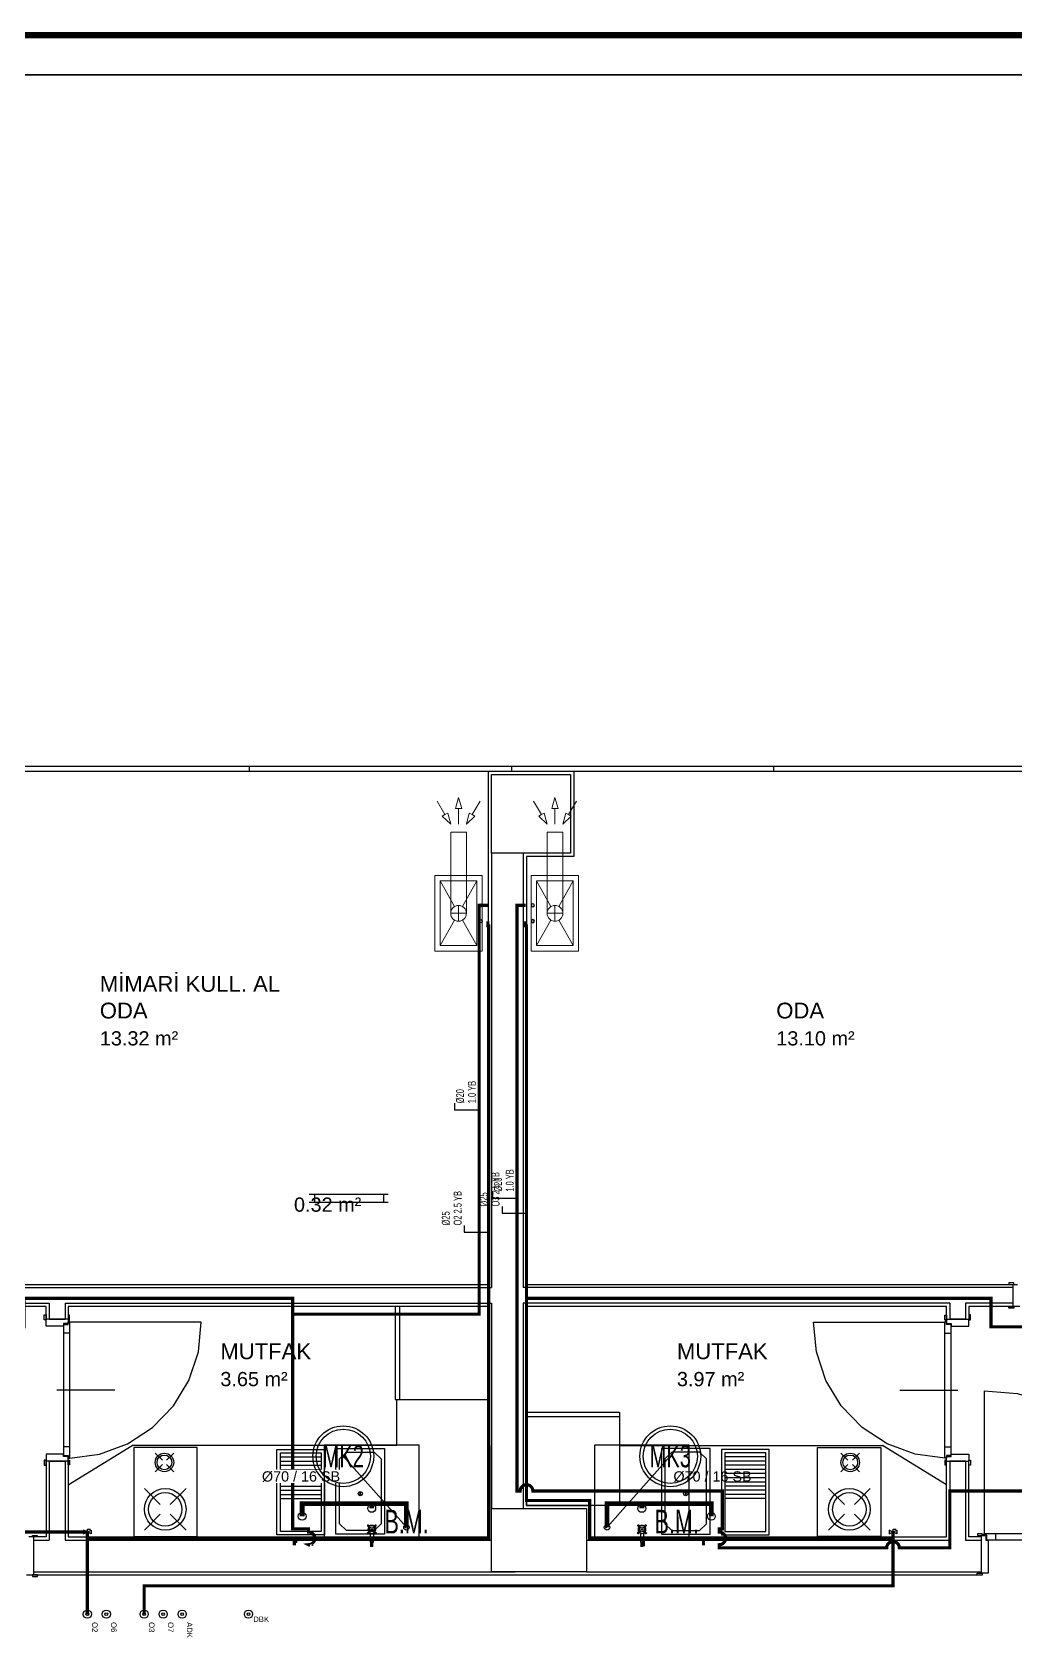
# Model space of a CAD drawing. Header units: centimetres. Extents: x -3952 to 26292, y -15092 to -10712.
# Drawn here: x 9225 to 9847, y -11965 to -10948 of the extents above; entities that cross this region are included whole.
import ezdxf
from ezdxf.enums import TextEntityAlignment as Align

# ---------------------------------------------------------------- set-up
doc = ezdxf.new("R2010")
doc.units = ezdxf.units.CM
for name, pattern in [('BASMA HATTI', [31, 25, -6]), ('DASHED', [18, 12, -6]), ('PIS', [38, 30, -8])]:
    doc.linetypes.add(name, pattern=pattern)
for name, color, linetype in [('MD-YUK-BIRIMI', 7, 'Continuous'), ('MIMARI', 8, 'Continuous'), ('MIMARI-KOLON', 8, 'Continuous'), ('MIMARI-TEFRIS', 9, 'Continuous'), ('MIMARI-YAZI', 8, 'Continuous'), ('MTY-PAFTA', 7, 'Continuous'), ('MTY-PIS-SU-BORUSU', 6, 'PIS'), ('MTY-PISSU-CAP', 211, 'Continuous'), ('MTY-PISSU-KOLON', 211, 'DASHED'), ('MTY-PISSU-KOLONNO', 211, 'Continuous'), ('MTY-SICAKSU-BORU', 1, 'BASMA HATTI'), ('MTY-SOGUKSU-BORU', 5, 'Continuous'), ('MTY-TEFRIS', 15, 'Continuous'), ('MTY-TEMIZSU-CAP', 101, 'Continuous'), ('MTY-VANA', 1, 'Continuous'), ('MTY-YUK-BIRIMI', 7, 'Continuous')]:
    doc.layers.add(name, color=color, linetype=linetype)
doc.layers.add('ROTAS-PAFTA-SINIRI', color=8, linetype='Continuous', plot=False)
doc.styles.add('ANOTATIVO', font='arial.ttf')
doc.styles.add('MTY_CAP', font='wturkce.SHX', dxfattribs={"width": 0.65, "height": 20})
doc.styles.add('MTYCAPLT', font='arial.ttf', dxfattribs={"width": 0.65, "height": 1})
doc.styles.add('ROTAS', font='arial.ttf')

# ---------------------------------------------------------------- blocks, each defined once
blk = doc.blocks.new('ROTAS_PAFTA')
blk.add_lwpolyline([(0, 0), (1, 0), (1, 1), (0, 1)], close=True)
blk = doc.blocks.new('EVIYE1')
at = {"layer": 'MTY-TEFRIS', "color": 6}
blk.add_circle((0, 15), 2.5, dxfattribs=at)
at = {"layer": 'MTY-TEFRIS', "color": 3, "ltscale": 10}
blk.add_circle((-5, 1), 1, dxfattribs=at)
at = {"layer": 'MTY-TEFRIS', "color": 1, "ltscale": 10}
blk.add_circle((5, 1), 1, dxfattribs=at)
at = {"layer": 'MD-YUK-BIRIMI', "color": 6, "style": 'MTYCAPLT', "width": 0.65}
for tag, p in [('PSCP_001', (-1.3, 17)), ('PS_001', (-0.6, 14.5))]:
    blk.add_attdef(tag, p, '', height=1, dxfattribs=at)
at = {"layer": 'MD-YUK-BIRIMI', "color": 3, "style": 'MTYCAPLT', "width": 0.65}
for tag, p in [('SOCP_001', (-6.3, -0.5)), ('SO_001', (-5.7, 0.5))]:
    blk.add_attdef(tag, p, '', height=1, dxfattribs=at)
at = {"layer": 'MD-YUK-BIRIMI', "color": 1, "style": 'MTYCAPLT', "width": 0.65}
for tag, p in [('SCCP_001', (3.7, -0.5)), ('SC_001', (4.4, 0.5))]:
    blk.add_attdef(tag, p, '', height=1, dxfattribs=at)
blk = doc.blocks.new('BULASIK MAKINASI1')
at = {"layer": 'MTY-TEFRIS'}
for p, q in [((-0.9, 0), (-0.9, -1.5)), ((-0.9, -1.5), (1.1, -1.5)), ((1.1, -1.5), (1.1, 0))]:
    blk.add_line(p, q, dxfattribs=at)
at = {"layer": 'MTY-TEFRIS', "color": 15}
blk.add_lwpolyline([(-30, 0), (30, 0), (30, 60), (-30, 60)], close=True, dxfattribs=at)
at = {"layer": 'MTY-TEFRIS'}
for points in [[(-1.8, 8.2, 0.414214), (-1.4, 8.2), (-1.3, 8.2, 0.414214), (-1.3, 8.7), (-2.1, 9.4, 0.414214), (-2.5, 9.4), (-2.6, 9.3, 0.414214), (-2.6, 8.9)], [(-1.8, 5.3, -0.414214), (-1.4, 5.3), (-1.3, 5.2, -0.414214), (-1.3, 4.8), (-2.1, 4, -0.414214), (-2.5, 4), (-2.6, 4.1, -0.414214), (-2.6, 4.6)], [(1.5, 8.7, 0.414214), (1.5, 8.2), (1.6, 8.2, 0.414214), (2, 8.2), (2.8, 8.9, 0.414214), (2.8, 9.3), (2.7, 9.4, 0.414214), (2.3, 9.4)], [(1.5, 4.8, -0.414214), (1.5, 5.2), (1.6, 5.3, -0.414214), (2, 5.3), (2.8, 4.6, -0.414214), (2.8, 4.1), (2.7, 4, -0.414214), (2.3, 4)]]:
    blk.add_lwpolyline(points, format="xyb", close=True, dxfattribs=at)
blk.add_lwpolyline([(2.5, 0.4), (2.5, 0), (-2.5, 0), (-2.5, 0.4)], close=True, dxfattribs=at)
for points in [[(-1.5, 8.1), (-1.1, 7.7)], [(-1.5, 5.3), (-1.1, 5.7)], [(-1.3, 8.3), (-0.9, 7.9)], [(-1.3, 5.2), (-0.9, 5.6)], [(-0.9, 4.4), (-0.9, 0.4)], [(1.5, 8.3), (1.1, 7.9)], [(1.5, 5.2), (1.1, 5.6)], [(1.1, 4.4), (1.1, 0.4)], [(1.6, 8.1), (1.3, 7.7)], [(1.6, 5.3), (1.3, 5.7)]]:
    blk.add_lwpolyline(points, dxfattribs=at)
at = {"layer": 'MTY-TEFRIS', "color": 6}
blk.add_circle((0, 20), 2.5, dxfattribs=at)
at = {"layer": 'MTY-TEFRIS'}
for radius in [1.54, 0.581]:
    blk.add_circle((0.1, 6.7), radius, dxfattribs=at)
for start, end in [(143.134, 216.8657), (53.1342, 126.866), (233.1342, 306.8659), (323.1339, 36.8659)]:
    blk.add_arc((0.1, 6.7), 2.51, start, end, dxfattribs=at)
at = {"layer": 'MD-YUK-BIRIMI', "color": 6, "style": 'MTYCAPLT', "width": 0.65}
for tag, p in [('PSCP', (0, 22.5)), ('PS', (0, 20))]:
    blk.add_attdef(tag, text='', height=1, dxfattribs=at).set_placement(p, align=Align.MIDDLE_CENTER)
at = {"layer": 'MD-YUK-BIRIMI', "color": 3, "style": 'MTYCAPLT', "width": 0.65}
for tag, p in [('SO', (0, 0)), ('SOCP', (0.1, -1.5))]:
    blk.add_attdef(tag, text='', height=1, dxfattribs=at).set_placement(p, align=Align.MIDDLE_CENTER)
at = {"layer": 'MTY-TEFRIS', "color": 15, "style": 'MTYCAPLT', "width": 0.65}
blk.add_text('B.M.', height=15, dxfattribs=at).set_placement((8.1, 11.6), align=Align.MIDDLE_LEFT)
blk = doc.blocks.new('KOMBI1')
at = {"layer": 'MTY-TEFRIS', "color": 1, "lineweight": 20, "ltscale": 40}
for p, q in [((19.5, 17.5), (3.4, 26.6)), ((44.4, 26.6), (28.2, 17.5)), ((19.5, 12.5), (3.4, 3.4)), ((18.9, 15), (28.9, 15)), ((23.9, 20), (23.9, 10)), ((44.4, 3.4), (28.2, 12.5))]:
    blk.add_line(p, q, dxfattribs=at)
at = {"layer": 'MTY-TEFRIS', "color": 7, "lineweight": 20, "ltscale": 40}
for p, q in [((85.4, 25.3), (80.3, 20)), ((87.4, 21.8), (80.3, 20)), ((86.4, 23.6), (85.4, 25.3)), ((95, 28.6), (86.4, 23.6)), ((86.4, 23.6), (87.4, 21.8)), ((23.9, 20), (75.3, 20)), ((75.3, 20), (75.3, 10)), ((80.3, 15), (90.3, 15)), ((90.3, 15), (90.3, 17)), ((90.3, 17), (97.3, 15)), ((90.3, 15), (90.3, 13)), ((90.3, 13), (97.3, 15)), ((23.9, 10), (75.3, 10)), ((87.4, 8.2), (80.3, 10)), ((85.4, 4.7), (80.3, 10)), ((86.4, 6.5), (85.4, 4.7)), ((86.4, 6.5), (87.4, 8.2)), ((95, 1.4), (86.4, 6.5))]:
    blk.add_line(p, q, dxfattribs=at)
blk.add_lwpolyline([(0, 0), (47.8, 0), (47.8, 30), (0, 30)], close=True, dxfattribs=at)
at = {"layer": 'MTY-TEFRIS', "color": 1, "lineweight": 20, "ltscale": 40}
blk.add_lwpolyline([(3.4, 3.4), (44.4, 3.4), (44.4, 26.6), (3.4, 26.6)], close=True, dxfattribs=at)
at = {"layer": 'MTY-TEFRIS', "color": 7, "lineweight": 20, "ltscale": 40}
blk.add_circle((23.9, 15), 5, dxfattribs=at)
at = {"layer": 'MTY-TEFRIS', "color": 3, "ltscale": 10}
blk.add_circle((18.9, 1), 1, dxfattribs=at)
at = {"layer": 'MTY-TEFRIS', "color": 1, "ltscale": 10}
blk.add_circle((28.9, 1), 1, dxfattribs=at)
at = {"layer": 'MD-YUK-BIRIMI', "color": 3, "style": 'MTYCAPLT', "width": 0.65}
for tag, p in [('SOCP_001', (17.6, -0.5)), ('SO_001', (18.2, 0.5))]:
    blk.add_attdef(tag, p, '', height=1, dxfattribs=at)
at = {"layer": 'MD-YUK-BIRIMI', "color": 1, "style": 'MTYCAPLT', "width": 0.65}
for tag, p in [('SCCP_001', (27.6, -0.5)), ('SC_001', (28.3, 0.5))]:
    blk.add_attdef(tag, p, '', height=1, dxfattribs=at)
blk = doc.blocks.new('MTY-KURESEL VANA')
at = {"layer": 'MTY-VANA'}
for p, q in [((0, 0), (0, 8)), ((0, 8), (8, 8))]:
    blk.add_line(p, q, dxfattribs=at)
blk.add_lwpolyline([(-10, 5), (-10, -5), (10, 5), (10, -5), (-10, 5)], dxfattribs=at)
at = {"layer": 'MTY-VANA', "style": 'MTYCAPLT', "width": 0.65}
blk.add_attdef('CAP', text='', height=10, dxfattribs=at).set_placement((-1.1, 0), align=Align.CENTER)
blk = doc.blocks.new('MTY-TEMIZ SU CAP MB')
at = {"layer": 'MTY-TEMIZSU-CAP'}
for p, q in [((0.83, 3.1), (0, 3.1)), ((0, 3.1), (0, 0))]:
    blk.add_line(p, q, dxfattribs=at)
at = {"layer": 'MTY-TEMIZSU-CAP', "style": 'MTY_CAP', "width": 0.65}
for tag, p in [('SOCP_001', (0.83, 4.92)), ('SCCP_001', (0.83, 1.92))]:
    blk.add_attdef(tag, p, '', height=1, dxfattribs=at)
at = {"layer": 'MTY-YUK-BIRIMI', "color": 101, "style": 'MTY_CAP', "width": 0.65}
for tag, p in [('SO_001', (0.83, 3.42)), ('SC_001', (0.83, 0.42))]:
    blk.add_attdef(tag, p, '', height=1, dxfattribs=at)
blk = doc.blocks.new('MTY-PIS SU KOLON')
at = {"layer": 'MTY-PISSU-KOLON', "linetype": 'Continuous', "lineweight": -3}
blk.add_hatch(color=256, dxfattribs=at).paths.add_polyline_path([(-2.7, -0.1, 0.848135), (0, -0.1, -0.848135), (2.7, -0.1, 0.414214), (0, 2.6, 0.414214)])
blk.add_circle((0, 0), 3.5, dxfattribs=at)
blk = doc.blocks.new('MTY-KOLON NO PIS SU')
at = {"color": 6, "linetype": 'Continuous', "ltscale": 100}
blk.add_circle((0, 0), 27.5, dxfattribs=at)
at = {"color": 7, "linetype": 'Continuous', "ltscale": 100}
blk.add_circle((0, 0), 24.5, dxfattribs=at)
at = {"style": 'ANOTATIVO', "width": 0.65}
blk.add_attdef('K', text='', height=20, dxfattribs=at).set_placement((0, 0), align=Align.MIDDLE_CENTER)

msp = doc.modelspace()

# ---------------------------------------------------------------- linework, layer by layer
at = {"layer": 'MIMARI'}
for p, q in [((9362.4, -11413.1), (9362.4, -11416.1)), ((9528.4, -11413.1), (9528.4, -11416.1)), ((9694.4, -11413.1), (9694.4, -11416.1)), ((9515.9, -11468.1), (9515.9, -11743.1)), ((9535.9, -11468.1), (9535.9, -11743.1)), ((9400.4, -11684), (9450.4, -11684)), ((9403.7, -11684), (9403.7, -11689)), ((9447.4, -11684), (9447.4, -11689)), ((9400.4, -11689), (9450.4, -11689)), ((9205.9, -11743.1), (9515.9, -11743.1)), ((9845.9, -11743.1), (9535.9, -11743.1)), ((9846.4, -11740.1), (9843.4, -11740.1)), ((9843.4, -11740.1), (9843.4, -11741.1)), ((9843.4, -11741.1), (9846.4, -11741.1)), ((9845.9, -11741.1), (9848.8, -11741.1)), ((9845.9, -11741.1), (9845.9, -11755.1)), ((9845.9, -11743.1), (9845.9, -11753.1)), ((9846.4, -11741.1), (9846.4, -11740.1)), ((9205.9, -11753.1), (9235.9, -11753.1)), ((9235.9, -11753.1), (9235.9, -11763.1)), ((9245.9, -11753.1), (9515.9, -11753.1)), ((9245.9, -11753.1), (9245.9, -11763.1)), ((9515.9, -11753.1), (9515.9, -11883.1)), ((9535.9, -11753.1), (9535.9, -11883.1)), ((9805.9, -11753.1), (9535.9, -11753.1)), ((9805.9, -11753.1), (9805.9, -11763.1)), ((9845.9, -11753.1), (9815.9, -11753.1)), ((9815.9, -11753.1), (9815.9, -11763.1)), ((9843.3, -11756.2), (9843.3, -11755.1)), ((9843.3, -11755.1), (9846.4, -11755.1)), ((9846.4, -11756.2), (9843.3, -11756.2)), ((9850.3, -11755.1), (9845.9, -11755.1)), ((9846.4, -11755.1), (9846.4, -11756.2)), ((9232.7, -11760.5), (9233.9, -11760.5)), ((9232.7, -11763.6), (9232.7, -11760.5)), ((9233.9, -11763.6), (9232.7, -11763.6)), ((9233.9, -11760.5), (9233.9, -11763.6)), ((9233.9, -11767.5), (9233.9, -11763.1)), ((9247.9, -11763.1), (9233.9, -11763.1)), ((9235.9, -11763.1), (9245.9, -11763.1)), ((9244.9, -11766), (9244.9, -11767.5)), ((9247.9, -11766), (9244.9, -11766)), ((9245, -11766.5), (9245, -11849.6)), ((9245, -11766.5), (9247.9, -11766.5)), ((9247.9, -11760.6), (9247.9, -11763.6)), ((9248.8, -11760.6), (9247.9, -11760.6)), ((9247.9, -11763.1), (9247.9, -11766)), ((9247.9, -11763.6), (9248.8, -11763.6)), ((9247.9, -11766.5), (9247.9, -11765)), ((9247.9, -11765), (9248.9, -11765)), ((9248.8, -11763.6), (9248.8, -11760.6)), ((9248.9, -11851.1), (9248.9, -11765)), ((9332, -11765), (9248.9, -11765)), ((9719.7, -11765), (9802.9, -11765)), ((9802.9, -11763.6), (9802.9, -11760.6)), ((9802.9, -11760.6), (9803.9, -11760.6)), ((9803.9, -11763.6), (9802.9, -11763.6)), ((9802.9, -11851.1), (9802.9, -11765)), ((9803.9, -11765), (9802.9, -11765)), ((9803.8, -11766.5), (9803.8, -11765)), ((9806.7, -11766.5), (9803.8, -11766.5)), ((9803.9, -11760.6), (9803.9, -11763.6)), ((9803.9, -11763.1), (9817.9, -11763.1)), ((9803.9, -11763.1), (9803.9, -11766)), ((9803.9, -11766), (9806.8, -11766)), ((9815.9, -11763.1), (9805.9, -11763.1)), ((9806.7, -11766.5), (9806.7, -11849.6)), ((9806.8, -11766), (9806.8, -11767.5)), ((9819, -11760.5), (9817.9, -11760.5)), ((9817.9, -11760.5), (9817.9, -11763.6)), ((9817.9, -11767.5), (9817.9, -11763.1)), ((9817.9, -11763.6), (9819, -11763.6)), ((9819, -11763.6), (9819, -11760.5)), ((9244.9, -11767.5), (9233.9, -11767.5)), ((9248.9, -11772.1), (9245, -11772.1)), ((9802.9, -11772.1), (9806.7, -11772.1)), ((9806.8, -11767.5), (9817.9, -11767.5)), ((9277.3, -11808.1), (9240.6, -11808.1)), ((9774.4, -11808.1), (9811.1, -11808.1)), ((9827.8, -11808.5), (9827.8, -11899.1)), ((9248.9, -11844), (9245, -11844)), ((9515.9, -11903.1), (9515.9, -11843.1)), ((9802.9, -11844), (9806.7, -11844)), ((9233.9, -11852.5), (9232.7, -11852.5)), ((9232.7, -11852.5), (9232.7, -11855.6)), ((9232.7, -11855.6), (9233.9, -11855.6)), ((9233.9, -11848.6), (9233.9, -11853.1)), ((9244.9, -11848.6), (9233.9, -11848.6)), ((9233.9, -11855.6), (9233.9, -11852.5)), ((9247.9, -11853.1), (9233.9, -11853.1)), ((9235.9, -11853.1), (9235.9, -11903.1)), ((9235.9, -11853.1), (9245.9, -11853.1)), ((9244.9, -11850.1), (9244.9, -11848.6)), ((9247.9, -11850.1), (9244.9, -11850.1)), ((9245, -11849.6), (9247.9, -11849.6)), ((9245.9, -11853.1), (9245.9, -11903.1)), ((9247.9, -11849.6), (9247.9, -11851.1)), ((9247.9, -11853.1), (9247.9, -11850.1)), ((9247.9, -11851.1), (9248.9, -11851.1)), ((9247.9, -11855.5), (9247.9, -11852.5)), ((9247.9, -11852.5), (9248.8, -11852.5)), ((9248.8, -11855.5), (9247.9, -11855.5)), ((9248.8, -11852.5), (9248.8, -11855.5)), ((9803.9, -11851.1), (9802.9, -11851.1)), ((9802.9, -11852.5), (9802.9, -11855.5)), ((9803.9, -11852.5), (9802.9, -11852.5)), ((9802.9, -11855.5), (9803.9, -11855.5)), ((9806.7, -11849.6), (9803.8, -11849.6)), ((9803.8, -11849.6), (9803.8, -11851.1)), ((9803.9, -11853.1), (9803.9, -11850.1)), ((9803.9, -11850.1), (9806.8, -11850.1)), ((9803.9, -11855.5), (9803.9, -11852.5)), ((9803.9, -11853.1), (9817.9, -11853.1)), ((9805.9, -11853.1), (9805.9, -11903.1)), ((9815.9, -11853.1), (9805.9, -11853.1)), ((9806.8, -11848.6), (9817.9, -11848.6)), ((9806.8, -11850.1), (9806.8, -11848.6)), ((9815.9, -11853.1), (9815.9, -11903.1)), ((9817.9, -11848.6), (9817.9, -11853.1)), ((9817.9, -11852.5), (9819, -11852.5)), ((9817.9, -11855.6), (9817.9, -11852.5)), ((9819, -11855.6), (9817.9, -11855.6)), ((9819, -11852.5), (9819, -11855.6)), ((9923.9, -11899.1), (9827.8, -11899.1)), ((9827.8, -11900.1), (9827.8, -11899.1)), ((9834.9, -11899.1), (9834.9, -11902.9)), ((9225.9, -11901.1), (9222.9, -11901.1)), ((9225.3, -11900.1), (9228.3, -11900.1)), ((9225.3, -11901.1), (9225.3, -11900.1)), ((9228.3, -11901.1), (9225.3, -11901.1)), ((9225.9, -11901.1), (9225.9, -11925.1)), ((9225.9, -11903.1), (9235.9, -11903.1)), ((9225.9, -11903.1), (9225.9, -11923.1)), ((9228.3, -11900.1), (9228.3, -11901.1)), ((9245.9, -11903.1), (9515.9, -11903.1)), ((9575.7, -11903.1), (9805.9, -11903.1)), ((9815.9, -11903.1), (9825.9, -11903.1)), ((9826.4, -11899.1), (9823.4, -11899.1)), ((9823.4, -11899.1), (9823.4, -11900.1)), ((9823.4, -11900.1), (9826.4, -11900.1)), ((9825.9, -11900.1), (9825.9, -11924.1)), ((9825.9, -11900.1), (9828.8, -11900.1)), ((9825.9, -11903.1), (9825.9, -11923.1)), ((9826.4, -11900.1), (9826.4, -11899.1)), ((9829.3, -11900), (9827.8, -11900)), ((9828.8, -11900.1), (9828.8, -11903.1)), ((9828.8, -11903.1), (9830.3, -11903.1)), ((9829.3, -11902.9), (9829.3, -11900)), ((9829.3, -11902.9), (9922.4, -11902.9)), ((9830.3, -11903.1), (9830.3, -11924.1)), ((9221.4, -11925.1), (9225.9, -11925.1)), ((9225.3, -11925.1), (9225.3, -11926.2)), ((9228.4, -11925.1), (9225.3, -11925.1)), ((9225.3, -11926.2), (9228.4, -11926.2)), ((9225.9, -11923.1), (9530.9, -11923.1)), ((9228.4, -11926.2), (9228.4, -11925.1)), ((9575.9, -11923.1), (9825.9, -11923.1)), ((9823.3, -11925.2), (9823.3, -11924.1)), ((9823.3, -11924.1), (9826.4, -11924.1)), ((9826.4, -11925.2), (9823.3, -11925.2)), ((9830.3, -11924.1), (9825.9, -11924.1)), ((9826.4, -11924.1), (9826.4, -11925.2))]:
    msp.add_line(p, q, dxfattribs=at)
for points in [[(8034.4, -11416.1), (11020.9, -11416.1), (11020.9, -11413.1), (8034.4, -11413.1), (8034.4, -11416.1)], [(9205.9, -11741.1), (9513.9, -11741.1), (9513.9, -11416.1), (9567.9, -11416.1), (9567.9, -11470.1), (9537.9, -11470.1), (9537.9, -11741.1), (9845.9, -11741.1)], [(9233.9, -11763.1), (9233.9, -11755.1), (9205.9, -11755.1)], [(9247.9, -11853.1), (9247.9, -11901.1), (9513.9, -11901.1), (9513.9, -11841.1), (9513.9, -11841.1), (9513.9, -11755.1), (9247.9, -11755.1), (9247.9, -11763.1)], [(9803.9, -11763.1), (9803.9, -11755.1), (9537.9, -11755.1), (9537.9, -11881.1), (9577.9, -11881.1), (9577.9, -11901.1), (9803.9, -11901.1), (9803.9, -11853.1)], [(9845.9, -11755.1), (9817.9, -11755.1), (9817.9, -11763.1)], [(9248.4, -11764.1), (9248.4, -11764.7), (9248.4, -11764.1)], [(9248.9, -11851.1), (9267.7, -11848.7), (9285.5, -11842.1), (9301.3, -11831.8), (9314.5, -11818.1), (9324.3, -11801.9), (9330.3, -11783.9), (9332, -11765)], [(9802.9, -11851.1), (9784.1, -11848.7), (9766.3, -11842.1), (9750.4, -11831.8), (9737.2, -11818.1), (9727.4, -11801.9), (9721.5, -11783.9), (9719.7, -11765)], [(9803.3, -11764.1), (9803.3, -11764.7), (9803.3, -11764.1)], [(9827.8, -11808.5), (9848.7, -11810.2), (9868.7, -11816.4), (9886.8, -11827), (9902, -11841.4), (9913.6, -11858.8), (9921, -11878.4), (9923.9, -11899.1)], [(9233.9, -11853.1), (9233.9, -11901.1), (9225.9, -11901.1)], [(9825.9, -11901.1), (9817.9, -11901.1), (9817.9, -11853.1)], [(9826.9, -11899.5), (9827.5, -11899.5), (9826.9, -11899.5)], [(9225.9, -11925.1), (9825.9, -11925.1)]]:
    msp.add_lwpolyline(points, dxfattribs=at)
at = {"layer": 'MIMARI-KOLON'}
for points in [[(9515.9, -11418.1), (9565.9, -11418.1), (9565.9, -11468.1), (9515.9, -11468.1), (9515.9, -11418.1)], [(9515.9, -11883.1), (9575.9, -11883.1), (9575.9, -11923.1), (9515.9, -11923.1), (9515.9, -11883.1)]]:
    msp.add_lwpolyline(points, dxfattribs=at)
at = {"layer": 'MIMARI-TEFRIS'}
for p, q in [((9513.9, -11755.1), (9454.9, -11755.1)), ((9454.9, -11755.1), (9454.9, -11814.1)), ((9457.9, -11814.1), (9457.9, -11755.1)), ((9513.9, -11814.1), (9513.9, -11755.1)), ((9454.9, -11814.1), (9513.9, -11814.1)), ((9455.9, -11843.1), (9455.9, -11814.1)), ((9537.9, -11881.1), (9537.9, -11822.1)), ((9537.9, -11881.1), (9537.9, -11822.1)), ((9537.9, -11822.1), (9596.9, -11822.1)), ((9596.9, -11825.1), (9537.9, -11825.1)), ((9596.9, -11822.1), (9596.9, -11881.1)), ((9247.9, -11868.1), (9288.4, -11843.1)), ((9455.9, -11843.1), (9288.4, -11843.1)), ((9307.5, -11852.5), (9303, -11848.1)), ((9310.2, -11852.5), (9314.7, -11848.1)), ((9380, -11899.8), (9380, -11845.6)), ((9380, -11845.6), (9410.2, -11845.6)), ((9382.2, -11897.6), (9382.2, -11847.8)), ((9382.2, -11847.8), (9408, -11847.8)), ((9408, -11847.8), (9408, -11897.6)), ((9410.2, -11845.6), (9410.2, -11899.8)), ((9417.4, -11899.3), (9417.4, -11845.1)), ((9417.4, -11845.1), (9448.2, -11845.1)), ((9448.2, -11845.1), (9448.2, -11899.3)), ((9596.9, -11843.1), (9763.3, -11843.1)), ((9623.4, -11845.1), (9623.4, -11899.3)), ((9654.2, -11845.1), (9623.4, -11845.1)), ((9654.2, -11899.3), (9654.2, -11845.1)), ((9691.6, -11845.6), (9661.4, -11845.6)), ((9661.4, -11845.6), (9661.4, -11899.8)), ((9689.4, -11847.8), (9663.6, -11847.8)), ((9663.6, -11847.8), (9663.6, -11897.6)), ((9689.4, -11897.6), (9689.4, -11847.8)), ((9691.6, -11899.8), (9691.6, -11845.6)), ((9741.5, -11852.5), (9737, -11848.1)), ((9744.3, -11852.5), (9748.7, -11848.1)), ((9803.9, -11868.1), (9763.3, -11843.1)), ((9303, -11859.8), (9307.5, -11855.3)), ((9314.7, -11859.8), (9310.2, -11855.3)), ((9382.2, -11850.4), (9408, -11850.4)), ((9382.2, -11853.1), (9408, -11853.1)), ((9382.2, -11855.7), (9408, -11855.7)), ((9382.2, -11858.3), (9408, -11858.3)), ((9689.4, -11850.4), (9663.6, -11850.4)), ((9689.4, -11853.1), (9663.6, -11853.1)), ((9689.4, -11855.7), (9663.6, -11855.7)), ((9689.4, -11858.3), (9663.6, -11858.3)), ((9737, -11859.8), (9741.5, -11855.3)), ((9748.7, -11859.8), (9744.3, -11855.3)), ((9382.2, -11861), (9408, -11861)), ((9382.2, -11863.6), (9408, -11863.6)), ((9382.2, -11866.3), (9408, -11866.3)), ((9689.4, -11861), (9663.6, -11861)), ((9689.4, -11863.6), (9663.6, -11863.6)), ((9689.4, -11866.3), (9663.6, -11866.3)), ((9306.2, -11880.5), (9296.1, -11870.4)), ((9312.4, -11880.5), (9322.5, -11870.4)), ((9382.2, -11868.9), (9408, -11868.9)), ((9382.2, -11871.5), (9408, -11871.5)), ((9382.2, -11874.2), (9408, -11874.2)), ((9382.2, -11876.8), (9408, -11876.8)), ((9432.1, -11872.5), (9433.4, -11874.9)), ((9432.1, -11874.9), (9433.4, -11872.5)), ((9639.5, -11872.5), (9638.2, -11874.9)), ((9639.5, -11874.9), (9638.2, -11872.5)), ((9689.4, -11868.9), (9663.6, -11868.9)), ((9689.4, -11871.5), (9663.6, -11871.5)), ((9689.4, -11874.2), (9663.6, -11874.2)), ((9689.4, -11876.8), (9663.6, -11876.8)), ((9739.3, -11880.5), (9729.2, -11870.4)), ((9745.6, -11880.5), (9755.6, -11870.4)), ((9296.1, -11896.8), (9306.2, -11886.7)), ((9322.5, -11896.8), (9312.4, -11886.7)), ((9596.9, -11881.1), (9537.9, -11881.1)), ((9729.2, -11896.8), (9739.3, -11886.7)), ((9755.6, -11896.8), (9745.6, -11886.7)), ((9408, -11897.6), (9382.2, -11897.6)), ((9663.6, -11897.6), (9689.4, -11897.6)), ((9410.2, -11899.8), (9380, -11899.8)), ((9448.2, -11899.3), (9417.4, -11899.3)), ((9623.4, -11899.3), (9654.2, -11899.3)), ((9661.4, -11899.8), (9691.6, -11899.8))]:
    msp.add_line(p, q, dxfattribs=at)
for points in [[(9289.4, -11844.4), (9289.4, -11900.9), (9329.5, -11900.9), (9329.5, -11844.4), (9289.4, -11844.4)], [(9446, -11851.7), (9446, -11892.7), (9441.6, -11897.1), (9424, -11897.1), (9419.6, -11892.7), (9419.6, -11851.7), (9424, -11847.3), (9441.6, -11847.3), (9446, -11851.7)], [(9625.6, -11851.7), (9625.6, -11892.7), (9630, -11897.1), (9647.6, -11897.1), (9652, -11892.7), (9652, -11851.7), (9647.6, -11847.3), (9630, -11847.3), (9625.6, -11851.7)], [(9762.3, -11844.4), (9762.3, -11900.9), (9722.2, -11900.9), (9722.2, -11844.4), (9762.3, -11844.4)]]:
    msp.add_lwpolyline(points, dxfattribs=at)
for centre, radius in [((9308.8, -11853.9), 5.86), ((9742.9, -11853.9), 5.86), ((9308.8, -11853.9), 4.68), ((9742.9, -11853.9), 4.68), ((9309.3, -11883.6), 13.2), ((9309.3, -11883.6), 10.6), ((9432.8, -11873.7), 1.32), ((9638.8, -11873.7), 1.32), ((9742.4, -11883.6), 13.2), ((9742.4, -11883.6), 10.6)]:
    msp.add_circle(centre, radius, dxfattribs=at)
at = {"layer": 'MTY-PAFTA'}
for points, const_width in [([(7600, -12900), (11400, -12900), (11400, -10950), (7600, -10950)], 4), ([(7625, -12875), (11375, -12875), (11375, -10975), (7625, -10975)], 1)]:
    msp.add_lwpolyline(points, close=True, dxfattribs=dict(at, const_width=const_width))
at = {"layer": 'MTY-PIS-SU-BORUSU', "const_width": 3}
for points in [[(9396, -11888), (9396, -11880), (9462, -11880), (9462, -11895)], [(9440, -11883), (9440, -11880)], [(9655, -11888), (9655, -11880), (9589, -11880), (9589, -11895)], [(9611, -11883), (9611, -11880)]]:
    msp.add_lwpolyline(points, dxfattribs=at)
at = {"layer": 'MTY-PISSU-KOLONNO'}
for p, q in [((9462, -11895), (9422, -11850)), ((9589, -11895), (9629, -11850))]:
    msp.add_line(p, q, dxfattribs=at)
at = {"layer": 'MTY-SICAKSU-BORU', "const_width": 2}
for points in [[(9513.5, -11501.1), (9508, -11501.1), (9508, -11760), (9390, -11760), (9390, -11896), (9400, -11896), (9400, -11898), (9401, -11898.1), (9402, -11898.5), (9402.8, -11899.2), (9403.5, -11900), (9403.9, -11901), (9404, -11902), (9403.9, -11903), (9403.5, -11904), (9402.8, -11904.8), (9402, -11905.5), (9401, -11905.9), (9400, -11906), (9401, -11906.5)], [(9537.5, -11501.1), (9532, -11501.1), (9532, -11872), (9534, -11872), (9534.1, -11871), (9534.5, -11870), (9535.2, -11869.2), (9536, -11868.5), (9537, -11868.1), (9538, -11868), (9539, -11868.1), (9540, -11868.5), (9540.8, -11869.2), (9541.5, -11870), (9541.9, -11871), (9542, -11872), (9662, -11872), (9662, -11896), (9660, -11896), (9660, -11898), (9661, -11898.1), (9662, -11898.5), (9662.8, -11899.2), (9663.5, -11900), (9663.9, -11901), (9664, -11902), (9663.9, -11903), (9663.5, -11904), (9662.8, -11904.8), (9662, -11905.5), (9661, -11905.9), (9660, -11906), (9660, -11906.5)], [(9390, -11760), (9390, -11750), (9220, -11750), (9220, -11768), (9112, -11768), (9112, -11876), (9018, -11876), (9018, -11896), (8552, -11896), (8553, -11896), (8553, -11902.5)], [(9660, -11906), (9660, -11908), (9766, -11908), (9766.1, -11907), (9766.5, -11906), (9767.2, -11905.2), (9768, -11904.5), (9769, -11904.1), (9770, -11904), (9771, -11904.1), (9772, -11904.5), (9772.8, -11905.2), (9773.5, -11906), (9773.9, -11907), (9774, -11908), (9806, -11908), (9806, -11872), (9936, -11872)]]:
    msp.add_lwpolyline(points, dxfattribs=at)
at = {"layer": 'MTY-SOGUKSU-BORU', "const_width": 2}
for points in [[(9260, -11898), (9260, -11902), (9514, -11902), (9514, -11514), (9513.5, -11514), (9513.5, -11511.1)], [(9770, -11898), (9770, -11902), (9578, -11902), (9578, -11878), (9538, -11878), (9538, -11514), (9537.5, -11514), (9537.5, -11511.1)], [(9538, -11750), (9832, -11750), (9832, -11768), (9940, -11768), (9940, -11878), (10010, -11878), (10010, -11902.5), (10498, -11902.5)], [(9260, -11898), (9108, -11898), (9108, -11882), (9024, -11882), (9024, -11902.5), (8543, -11902.5)], [(9260, -11950), (9260, -11902)], [(9296, -11950), (9296, -11932), (9770, -11932), (9770, -11902)], [(9392, -11902), (9392, -11904), (9391, -11904), (9391, -11906.5)], [(9440, -11902), (9440, -11907.5)], [(9612, -11902), (9612, -11906), (9611, -11906), (9611, -11907.5)], [(9650, -11902), (9650, -11906.5)]]:
    msp.add_lwpolyline(points, dxfattribs=at)
at = {"layer": 'MTY-SOGUKSU-BORU'}
for centre, radius in [((9260, -11950), 2.6), ((9260, -11950), 0.91), ((9272, -11950), 2.6), ((9272, -11950), 0.91), ((9296, -11950), 2.6), ((9296, -11950), 0.91), ((9308, -11950), 2.6), ((9308, -11950), 0.91), ((9320, -11950), 2.6), ((9320, -11950), 0.91), ((9362, -11950), 2.6), ((9362, -11950), 0.91)]:
    msp.add_circle(centre, radius, dxfattribs=at)

# ---------------------------------------------------------------- block references
at = {"layer": 'MTY-PISSU-KOLONNO'}
ref = msp.add_blockref('MTY-KOLON NO PIS SU', (9629, -11850), dxfattribs=dict(at, xscale=0.7, yscale=0.7))
ref.add_attrib('K', 'MK3', dxfattribs={"height": 14, "style": 'ANOTATIVO', "width": 0.65}).set_placement((9629, -11850), align=Align.MIDDLE_CENTER)
at = {"layer": 'MTY-TEFRIS', "rotation": 90}
msp.add_blockref('KOMBI1', (9510, -11530), dxfattribs=at)
at = {"layer": 'MTY-TEFRIS', "yscale": -1, "rotation": 90.00000000000001}
msp.add_blockref('KOMBI1', (9541, -11530), dxfattribs=at)
at = {"layer": 'MTY-TEFRIS'}
ref = msp.add_blockref('MTY-TEMIZ SU CAP MB', (9508, -11630.6), dxfattribs=dict(at, xscale=5, yscale=5, rotation=90))
ref.add_attrib('SCCP_001', 'Ø20', (9498.4, -11626.4), dxfattribs={"layer": 'MTY-TEMIZSU-CAP', "height": 5, "rotation": 90, "style": 'MTY_CAP', "width": 0.65})
ref.add_attrib('SC_001', '1.0 YB', (9505.9, -11626.4), dxfattribs={"layer": 'MTY-YUK-BIRIMI', "color": 101, "height": 5, "rotation": 90, "style": 'MTY_CAP', "width": 0.65})
ref = msp.add_blockref('MTY-TEMIZ SU CAP MB', (9538, -11696), dxfattribs=dict(at, xscale=5, yscale=5, rotation=90))
ref.add_attrib('SO_001', 'O3 2.5 YB', (9520.9, -11691.8), dxfattribs={"layer": 'MTY-YUK-BIRIMI', "color": 101, "height": 5, "rotation": 90, "style": 'MTY_CAP', "width": 0.65})
ref.add_attrib('SOCP_001', 'Ø25', (9513.4, -11691.8), dxfattribs={"layer": 'MTY-TEMIZSU-CAP', "height": 5, "rotation": 90, "style": 'MTY_CAP', "width": 0.65})
ref = msp.add_blockref('MTY-TEMIZ SU CAP MB', (9532, -11686.6), dxfattribs=dict(at, xscale=5, yscale=5, rotation=90))
ref.add_attrib('SCCP_001', 'Ø20', (9522.4, -11682.4), dxfattribs={"layer": 'MTY-TEMIZSU-CAP', "height": 5, "rotation": 90, "style": 'MTY_CAP', "width": 0.65})
ref.add_attrib('SC_001', '1.0 YB', (9529.9, -11682.4), dxfattribs={"layer": 'MTY-YUK-BIRIMI', "color": 101, "height": 5, "rotation": 90, "style": 'MTY_CAP', "width": 0.65})
ref = msp.add_blockref('MTY-TEMIZ SU CAP MB', (9514, -11708), dxfattribs=dict(at, xscale=5, yscale=5, rotation=90))
ref.add_attrib('SO_001', 'O2 2.5 YB', (9496.9, -11703.8), dxfattribs={"layer": 'MTY-YUK-BIRIMI', "color": 101, "height": 5, "rotation": 90, "style": 'MTY_CAP', "width": 0.65})
ref.add_attrib('SOCP_001', 'Ø25', (9489.4, -11703.8), dxfattribs={"layer": 'MTY-TEMIZSU-CAP', "height": 5, "rotation": 90, "style": 'MTY_CAP', "width": 0.65})
for name, p in [('BULASIK MAKINASI1', (9611, -11903)), ('EVIYE1', (9396, -11903)), ('EVIYE1', (9655, -11903))]:
    msp.add_blockref(name, p, dxfattribs=at)
at = {"layer": 'MTY-TEFRIS', "xscale": 0.5, "yscale": 0.5}
for p in [(9462, -11895), (9589, -11895)]:
    msp.add_blockref('MTY-PIS SU KOLON', p, dxfattribs=at)
at = {"layer": 'MTY-VANA', "xscale": 0.24, "yscale": 0.24}
for p in [(9260, -11898), (9770, -11898)]:
    msp.add_blockref('MTY-KURESEL VANA', p, dxfattribs=at)
at = {"layer": 'ROTAS-PAFTA-SINIRI', "xscale": 3800, "yscale": 1950}
msp.add_blockref('ROTAS_PAFTA', (7600, -12900), dxfattribs=at)

# ---------------------------------------------------------------- texts
at = {"layer": 'MIMARI-YAZI', "style": 'ROTAS'}
for s, height, p in [('MİMARİ KULL. AL', 10, (9267.9, -11555.8)), ('ODA', 10, (9267.9, -11572.7)), ('ODA', 10, (9696.1, -11572.7)), ('13.32 m²', 9, (9267.9, -11589.8)), ('13.10 m²', 9, (9696.1, -11589.8)), ('0.32 m²', 9, (9390.8, -11695.1)), ('MUTFAK', 10, (9344.2, -11788.5)), ('MUTFAK', 10, (9633.2, -11788.5)), ('3.65 m²', 9, (9344.2, -11805.6)), ('3.97 m²', 9, (9633.2, -11805.6))]:
    msp.add_text(s, height=height, dxfattribs=at).set_placement(p)
at = {"layer": 'MTY-PISSU-CAP', "style": 'ROTAS'}
msp.add_text('Ø70 / 16 SB', height=6.5, dxfattribs=at).set_placement((9631, -11866))
at = {"layer": 'MTY-TEMIZSU-CAP', "style": 'ROTAS'}
for s, p in [('O2', (9263, -11955)), ('O6', (9275, -11955)), ('O3', (9299, -11955)), ('O7', (9311, -11955)), ('ADK', (9323, -11955))]:
    msp.add_text(s, height=3.5, rotation=-90, dxfattribs=at).set_placement(p)
msp.add_text('DBK', height=3.5, dxfattribs=at).set_placement((9365, -11955))

# ---------------------------------------------------------------- next in the draw order: wipeouts: each hides what was drawn before it
msp.add_wipeout([(9421, -11867), (9374.7, -11867), (9374.7, -11858.5), (9421, -11858.5)])

# ---------------------------------------------------------------- next in the draw order: block references
at = {"layer": 'MTY-PISSU-KOLONNO'}
ref = msp.add_blockref('MTY-KOLON NO PIS SU', (9422, -11850), dxfattribs=dict(at, xscale=0.7, yscale=0.7))
ref.add_attrib('K', 'MK2', dxfattribs={"height": 14, "style": 'ANOTATIVO', "width": 0.65}).set_placement((9422, -11850), align=Align.MIDDLE_CENTER)
at = {"layer": 'MTY-TEFRIS'}
msp.add_blockref('BULASIK MAKINASI1', (9440, -11903), dxfattribs=at)

# ---------------------------------------------------------------- next in the draw order: texts
at = {"layer": 'MTY-PISSU-CAP', "style": 'ROTAS'}
msp.add_text('Ø70 / 16 SB', height=6.5, dxfattribs=at).set_placement((9420, -11866), align=Align.RIGHT)

doc.saveas('drawing.dxf')
